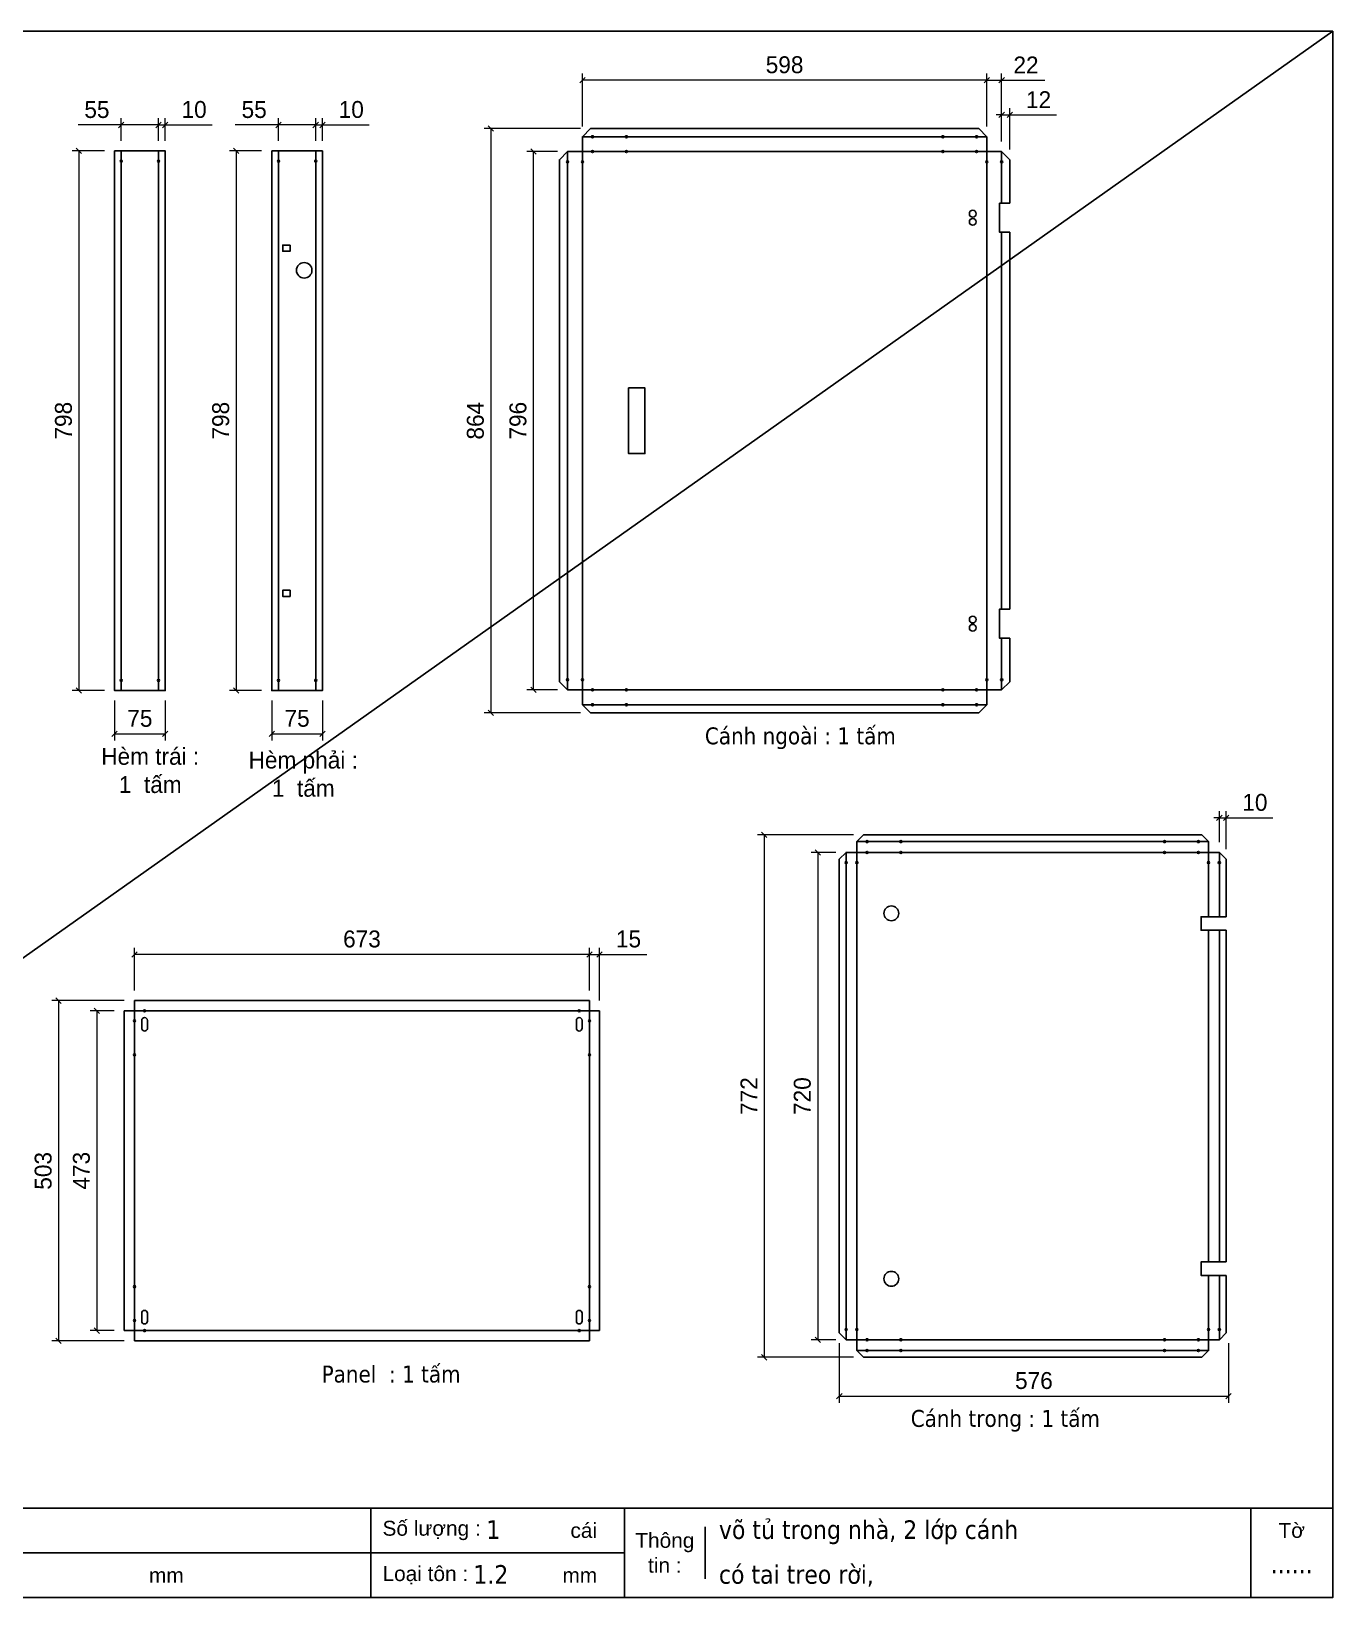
# Model space of a CAD drawing. Header units: millimetres. Extents: x 0 to 3274, y 0 to 2315.
# Drawn here: x 1350 to 3274, y 0 to 2315 of the extents above; entities that cross this region are included whole.
import ezdxf
from ezdxf.enums import TextEntityAlignment as Align

# ---------------------------------------------------------------- set-up
doc = ezdxf.new("R2010")
doc.units = ezdxf.units.MM
doc.layers.add('CNC', color=7, linetype='Continuous')
doc.layers.add('DIM', color=253, linetype='Continuous')
doc.styles.add('Arial', font='arial.ttf')
doc.styles.add('Tahoma (Input Text)', font='tahoma.ttf')
doc.dimstyles.new('Dim-25', dxfattribs={"dimtxt": 25, "dimasz": 8, "dimexe": 10, "dimexo": 15, "dimgap": 10, "dimtad": 1, "dimdec": 0, "dimtxsty": 'Standard', "dimblk": 'OBLIQUE', "dimcen": 10, "dimclrd": 5, "dimclre": 5, "dimclrt": 3, "dimazin": 3, "dimtfac": 1, "dimtdec": 0, "dimtmove": 0, "dimatfit": 3, "dimldrblk": 'OBLIQUE', "dimlwd": 9, "dimlwe": 9})

# ---------------------------------------------------------------- blocks, each defined once
blk = doc.blocks.new('f3daunguoc')
at = {"layer": 'CNC', "color": 2, "lineweight": -3}
blk.add_circle((0, 0), 1.5, dxfattribs=at)
blk = doc.blocks.new('*D17')
at = {"color": 0, "linetype": 'ByBlock', "lineweight": -2}
for p, q in [((1766.5, 2172.8), (1774.5, 2180.8)), ((1784.5, 2180.8), (1776.5, 2172.8))]:
    blk.add_line(p, q, dxfattribs=at)
at = {"layer": 'Defpoints', "color": 0, "ltscale": 3, "transparency": 16777216}
for p in [(1780.5, 2176.8), (1770.5, 2138.5), (1780.5, 2138.5)]:
    blk.add_point(p, dxfattribs=at)
at = {"layer": 'DIM', "color": 5, "lineweight": 9, "ltscale": 3, "transparency": 16777216}
for p, q in [((1770.5, 2176.8), (1762.5, 2176.8)), ((1770.5, 2153.5), (1770.5, 2186.8)), ((1770.5, 2176.8), (1780.5, 2176.8)), ((1780.5, 2153.5), (1780.5, 2186.8)), ((1780.5, 2176.8), (1849.8, 2176.8))]:
    blk.add_line(p, q, dxfattribs=at)
at = {"layer": 'DIM', "color": 3, "ltscale": 3, "transparency": 16777216, "insert": (1823.1, 2199.6), "char_height": 25, "attachment_point": 5}
blk.add_mtext('10', dxfattribs=at)
blk = doc.blocks.new('_Oblique')
at = {"color": 0, "linetype": 'ByBlock', "lineweight": -2}
blk.add_line((-0.5, -0.5), (0.5, 0.5), dxfattribs=at)
blk = doc.blocks.new('*D18')
at = {"color": 0, "linetype": 'ByBlock', "lineweight": -2}
for p, q in [((1719.5, 2180.8), (1711.5, 2172.8)), ((1766.5, 2172.8), (1774.5, 2180.8))]:
    blk.add_line(p, q, dxfattribs=at)
at = {"layer": 'Defpoints', "color": 0, "ltscale": 3, "transparency": 16777216}
for p in [(1715.5, 2176.8), (1715.5, 2138.5), (1770.5, 2138.5)]:
    blk.add_point(p, dxfattribs=at)
at = {"layer": 'DIM', "color": 5, "lineweight": 9, "ltscale": 3, "transparency": 16777216}
for p, q in [((1715.5, 2176.8), (1651.5, 2176.8)), ((1715.5, 2153.5), (1715.5, 2186.8)), ((1770.5, 2176.8), (1715.5, 2176.8)), ((1770.5, 2153.5), (1770.5, 2186.8))]:
    blk.add_line(p, q, dxfattribs=at)
at = {"layer": 'DIM', "color": 3, "ltscale": 3, "transparency": 16777216, "insert": (1679.5, 2199.5), "char_height": 25, "attachment_point": 5}
blk.add_mtext('55', dxfattribs=at)
blk = doc.blocks.new('*D19')
at = {"color": 0, "linetype": 'ByBlock', "lineweight": -2}
for p, q in [((1656.8, 2134.5), (1648.8, 2142.5)), ((1648.8, 1344.9), (1656.8, 1336.9))]:
    blk.add_line(p, q, dxfattribs=at)
at = {"layer": 'Defpoints', "color": 0, "ltscale": 3, "transparency": 16777216}
for p in [(1705.5, 2138.5), (1652.8, 1340.9), (1705.5, 1340.9)]:
    blk.add_point(p, dxfattribs=at)
at = {"layer": 'DIM', "color": 5, "lineweight": 9, "ltscale": 3, "transparency": 16777216}
for p, q in [((1690.5, 2138.5), (1642.8, 2138.5)), ((1652.8, 2138.5), (1652.8, 1340.9)), ((1690.5, 1340.9), (1642.8, 1340.9))]:
    blk.add_line(p, q, dxfattribs=at)
at = {"layer": 'DIM', "color": 3, "ltscale": 3, "transparency": 16777216, "insert": (1630.1, 1739.7), "char_height": 25, "attachment_point": 5, "rotation": 90}
blk.add_mtext('798', dxfattribs=at)
blk = doc.blocks.new('*D20')
at = {"color": 0, "linetype": 'ByBlock', "lineweight": -2}
for p, q in [((1709.5, 1280.8), (1701.5, 1272.8)), ((1776.5, 1272.8), (1784.5, 1280.8))]:
    blk.add_line(p, q, dxfattribs=at)
at = {"layer": 'Defpoints', "color": 0, "ltscale": 3, "transparency": 16777216}
for p in [(1705.5, 1340.9), (1780.5, 1340.9), (1780.5, 1276.8)]:
    blk.add_point(p, dxfattribs=at)
at = {"layer": 'DIM', "color": 5, "lineweight": 9, "ltscale": 3, "transparency": 16777216}
for p, q in [((1705.5, 1325.9), (1705.5, 1266.8)), ((1780.5, 1325.9), (1780.5, 1266.8)), ((1705.5, 1276.8), (1780.5, 1276.8))]:
    blk.add_line(p, q, dxfattribs=at)
at = {"layer": 'DIM', "color": 3, "ltscale": 3, "transparency": 16777216, "insert": (1743, 1299.6), "char_height": 25, "attachment_point": 5}
blk.add_mtext('75', dxfattribs=at)
blk = doc.blocks.new('*D21')
at = {"color": 0, "linetype": 'ByBlock', "lineweight": -2}
for p, q in [((1534, 2172.8), (1542, 2180.8)), ((1552, 2180.8), (1544, 2172.8))]:
    blk.add_line(p, q, dxfattribs=at)
at = {"layer": 'Defpoints', "color": 0, "ltscale": 3, "transparency": 16777216}
for p in [(1548, 2176.8), (1538, 2138.5), (1548, 2138.5)]:
    blk.add_point(p, dxfattribs=at)
at = {"layer": 'DIM', "color": 5, "lineweight": 9, "ltscale": 3, "transparency": 16777216}
for p, q in [((1538, 2176.8), (1530, 2176.8)), ((1538, 2153.5), (1538, 2186.8)), ((1538, 2176.8), (1548, 2176.8)), ((1548, 2153.5), (1548, 2186.8)), ((1548, 2176.8), (1617.4, 2176.8))]:
    blk.add_line(p, q, dxfattribs=at)
at = {"layer": 'DIM', "color": 3, "ltscale": 3, "transparency": 16777216, "insert": (1590.7, 2199.6), "char_height": 25, "attachment_point": 5}
blk.add_mtext('10', dxfattribs=at)
blk = doc.blocks.new('*D22')
at = {"color": 0, "linetype": 'ByBlock', "lineweight": -2}
for p, q in [((1487, 2180.8), (1479, 2172.8)), ((1534, 2172.8), (1542, 2180.8))]:
    blk.add_line(p, q, dxfattribs=at)
at = {"layer": 'Defpoints', "color": 0, "ltscale": 3, "transparency": 16777216}
for p in [(1483, 2176.8), (1483, 2138.5), (1538, 2138.5)]:
    blk.add_point(p, dxfattribs=at)
at = {"layer": 'DIM', "color": 5, "lineweight": 9, "ltscale": 3, "transparency": 16777216}
for p, q in [((1483, 2176.8), (1419, 2176.8)), ((1483, 2153.5), (1483, 2186.8)), ((1538, 2176.8), (1483, 2176.8)), ((1538, 2153.5), (1538, 2186.8))]:
    blk.add_line(p, q, dxfattribs=at)
at = {"layer": 'DIM', "color": 3, "ltscale": 3, "transparency": 16777216, "insert": (1447, 2199.5), "char_height": 25, "attachment_point": 5}
blk.add_mtext('55', dxfattribs=at)
blk = doc.blocks.new('*D23')
at = {"color": 0, "linetype": 'ByBlock', "lineweight": -2}
for p, q in [((1424.4, 2134.5), (1416.4, 2142.5)), ((1416.4, 1344.9), (1424.4, 1336.9))]:
    blk.add_line(p, q, dxfattribs=at)
at = {"layer": 'Defpoints', "color": 0, "ltscale": 3, "transparency": 16777216}
for p in [(1473, 2138.5), (1420.4, 1340.9), (1473, 1340.9)]:
    blk.add_point(p, dxfattribs=at)
at = {"layer": 'DIM', "color": 5, "lineweight": 9, "ltscale": 3, "transparency": 16777216}
for p, q in [((1458, 2138.5), (1410.4, 2138.5)), ((1420.4, 2138.5), (1420.4, 1340.9)), ((1458, 1340.9), (1410.4, 1340.9))]:
    blk.add_line(p, q, dxfattribs=at)
at = {"layer": 'DIM', "color": 3, "ltscale": 3, "transparency": 16777216, "insert": (1397.6, 1739.7), "char_height": 25, "attachment_point": 5, "rotation": 90}
blk.add_mtext('798', dxfattribs=at)
blk = doc.blocks.new('*D24')
at = {"color": 0, "linetype": 'ByBlock', "lineweight": -2}
for p, q in [((1477, 1280.8), (1469, 1272.8)), ((1544, 1272.8), (1552, 1280.8))]:
    blk.add_line(p, q, dxfattribs=at)
at = {"layer": 'Defpoints', "color": 0, "ltscale": 3, "transparency": 16777216}
for p in [(1473, 1340.9), (1548, 1340.9), (1548, 1276.8)]:
    blk.add_point(p, dxfattribs=at)
at = {"layer": 'DIM', "color": 5, "lineweight": 9, "ltscale": 3, "transparency": 16777216}
for p, q in [((1473, 1325.9), (1473, 1266.8)), ((1548, 1325.9), (1548, 1266.8)), ((1473, 1276.8), (1548, 1276.8))]:
    blk.add_line(p, q, dxfattribs=at)
at = {"layer": 'DIM', "color": 3, "ltscale": 3, "transparency": 16777216, "insert": (1510.5, 1299.6), "char_height": 25, "attachment_point": 5}
blk.add_mtext('75', dxfattribs=at)
blk = doc.blocks.new('*D29')
at = {"color": 0, "linetype": 'ByBlock', "lineweight": -2}
for p, q in [((2780.9, 2187.7), (2788.9, 2195.7)), ((2800.9, 2195.7), (2792.9, 2187.7))]:
    blk.add_line(p, q, dxfattribs=at)
at = {"layer": 'Defpoints', "color": 0, "ltscale": 3, "transparency": 16777216}
for p in [(2796.9, 2191.7), (2784.9, 2137.5), (2796.9, 2125.5)]:
    blk.add_point(p, dxfattribs=at)
at = {"layer": 'DIM', "color": 5, "lineweight": 9, "ltscale": 3, "transparency": 16777216}
for p, q in [((2784.9, 2152.5), (2784.9, 2201.7)), ((2796.9, 2140.5), (2796.9, 2201.7)), ((2784.9, 2191.7), (2776.9, 2191.7)), ((2784.9, 2191.7), (2796.9, 2191.7)), ((2796.9, 2191.7), (2866.1, 2191.7))]:
    blk.add_line(p, q, dxfattribs=at)
at = {"layer": 'DIM', "color": 3, "ltscale": 3, "transparency": 16777216, "insert": (2839.5, 2214.2), "char_height": 25, "attachment_point": 5}
blk.add_mtext('12', dxfattribs=at)
blk = doc.blocks.new('*D30')
at = {"color": 0, "linetype": 'ByBlock', "lineweight": -2}
for p, q in [((2766.9, 2247), (2758.9, 2239)), ((2780.9, 2239), (2788.9, 2247))]:
    blk.add_line(p, q, dxfattribs=at)
at = {"layer": 'Defpoints', "color": 0, "ltscale": 3, "transparency": 16777216}
for p in [(2784.9, 2243), (2762.9, 2159.5), (2784.9, 2137.5)]:
    blk.add_point(p, dxfattribs=at)
at = {"layer": 'DIM', "color": 5, "lineweight": 9, "ltscale": 3, "transparency": 16777216}
for p, q in [((2762.9, 2174.5), (2762.9, 2253)), ((2784.9, 2152.5), (2784.9, 2253)), ((2762.9, 2243), (2784.9, 2243)), ((2784.9, 2243), (2848.8, 2243))]:
    blk.add_line(p, q, dxfattribs=at)
at = {"layer": 'DIM', "color": 3, "ltscale": 3, "transparency": 16777216, "insert": (2820.9, 2265.5), "char_height": 25, "attachment_point": 5}
blk.add_mtext('22', dxfattribs=at)
blk = doc.blocks.new('*D31')
at = {"color": 0, "linetype": 'ByBlock', "lineweight": -2}
for p, q in [((2168.9, 2247), (2160.9, 2239)), ((2758.9, 2239), (2766.9, 2247))]:
    blk.add_line(p, q, dxfattribs=at)
at = {"layer": 'Defpoints', "color": 0, "ltscale": 3, "transparency": 16777216}
for p in [(2164.9, 2243), (2164.9, 2159.5), (2762.9, 2159.5)]:
    blk.add_point(p, dxfattribs=at)
at = {"layer": 'DIM', "color": 5, "lineweight": 9, "ltscale": 3, "transparency": 16777216}
for p, q in [((2164.9, 2174.5), (2164.9, 2253)), ((2762.9, 2174.5), (2762.9, 2253)), ((2762.9, 2243), (2164.9, 2243))]:
    blk.add_line(p, q, dxfattribs=at)
at = {"layer": 'DIM', "color": 3, "ltscale": 3, "transparency": 16777216, "insert": (2463.9, 2265.7), "char_height": 25, "attachment_point": 5}
blk.add_mtext('598', dxfattribs=at)
blk = doc.blocks.new('*D32')
at = {"color": 0, "linetype": 'ByBlock', "lineweight": -2}
for p, q in [((2033.5, 2167.5), (2025.5, 2175.5)), ((2025.5, 1311.9), (2033.5, 1303.9))]:
    blk.add_line(p, q, dxfattribs=at)
at = {"layer": 'Defpoints', "color": 0, "ltscale": 3, "transparency": 16777216}
for p in [(2176.9, 2171.5), (2029.5, 1307.9), (2176.9, 1307.9)]:
    blk.add_point(p, dxfattribs=at)
at = {"layer": 'DIM', "color": 5, "lineweight": 9, "ltscale": 3, "transparency": 16777216}
for p, q in [((2161.9, 2171.5), (2019.5, 2171.5)), ((2029.5, 2171.5), (2029.5, 1307.9)), ((2161.9, 1307.9), (2019.5, 1307.9))]:
    blk.add_line(p, q, dxfattribs=at)
at = {"layer": 'DIM', "color": 3, "ltscale": 3, "transparency": 16777216, "insert": (2006.7, 1739.7), "char_height": 25, "attachment_point": 5, "rotation": 90}
blk.add_mtext('864', dxfattribs=at)
blk = doc.blocks.new('*D33')
at = {"color": 0, "linetype": 'ByBlock', "lineweight": -2}
for p, q in [((2096.5, 2133.5), (2088.5, 2141.5)), ((2088.5, 1345.9), (2096.5, 1337.9))]:
    blk.add_line(p, q, dxfattribs=at)
at = {"layer": 'Defpoints', "color": 0, "ltscale": 3, "transparency": 16777216}
for p in [(2092.5, 2137.5), (2142.9, 2137.5), (2142.9, 1341.9)]:
    blk.add_point(p, dxfattribs=at)
at = {"layer": 'DIM', "color": 5, "lineweight": 9, "ltscale": 3, "transparency": 16777216}
for p, q in [((2127.9, 2137.5), (2082.5, 2137.5)), ((2092.5, 1341.9), (2092.5, 2137.5)), ((2127.9, 1341.9), (2082.5, 1341.9))]:
    blk.add_line(p, q, dxfattribs=at)
at = {"layer": 'DIM', "color": 3, "ltscale": 3, "transparency": 16777216, "insert": (2069.7, 1739.7), "char_height": 25, "attachment_point": 5, "rotation": 90}
blk.add_mtext('796', dxfattribs=at)
blk = doc.blocks.new('*D34')
at = {"color": 0, "linetype": 'ByBlock', "lineweight": -2}
for p, q in [((3102.8, 1148.7), (3110.8, 1156.7)), ((3120.8, 1156.7), (3112.8, 1148.7))]:
    blk.add_line(p, q, dxfattribs=at)
at = {"layer": 'Defpoints', "color": 0, "ltscale": 3, "transparency": 16777216}
for p in [(3116.8, 1152.7), (3106.8, 1101.5), (3116.8, 1091.5)]:
    blk.add_point(p, dxfattribs=at)
at = {"layer": 'DIM', "color": 5, "lineweight": 9, "ltscale": 3, "transparency": 16777216}
for p, q in [((3106.8, 1116.5), (3106.8, 1162.7)), ((3116.8, 1106.5), (3116.8, 1162.7)), ((3106.8, 1152.7), (3098.8, 1152.7)), ((3106.8, 1152.7), (3116.8, 1152.7)), ((3116.8, 1152.7), (3186.1, 1152.7))]:
    blk.add_line(p, q, dxfattribs=at)
at = {"layer": 'DIM', "color": 3, "ltscale": 3, "transparency": 16777216, "insert": (3159.4, 1175.4), "char_height": 25, "attachment_point": 5}
blk.add_mtext('10', dxfattribs=at)
blk = doc.blocks.new('*D35')
at = {"color": 0, "linetype": 'ByBlock', "lineweight": -2}
for p, q in [((2437.8, 1123.5), (2429.8, 1131.5)), ((2429.8, 359.3), (2437.8, 351.3))]:
    blk.add_line(p, q, dxfattribs=at)
at = {"layer": 'Defpoints', "color": 0, "ltscale": 3, "transparency": 16777216}
for p in [(2580.8, 1127.5), (2433.8, 355.3), (2580.8, 355.3)]:
    blk.add_point(p, dxfattribs=at)
at = {"layer": 'DIM', "color": 5, "lineweight": 9, "ltscale": 3, "transparency": 16777216}
for p, q in [((2565.8, 1127.5), (2423.8, 1127.5)), ((2433.8, 1127.5), (2433.8, 355.3)), ((2565.8, 355.3), (2423.8, 355.3))]:
    blk.add_line(p, q, dxfattribs=at)
at = {"layer": 'DIM', "color": 3, "ltscale": 3, "transparency": 16777216, "insert": (2411.2, 741.4), "char_height": 25, "attachment_point": 5, "rotation": 90}
blk.add_mtext('772', dxfattribs=at)
blk = doc.blocks.new('*D36')
at = {"color": 0, "linetype": 'ByBlock', "lineweight": -2}
for p, q in [((2517, 1097.5), (2509, 1105.5)), ((2509, 385.3), (2517, 377.3))]:
    blk.add_line(p, q, dxfattribs=at)
at = {"layer": 'Defpoints', "color": 0, "ltscale": 3, "transparency": 16777216}
for p in [(2554.8, 1101.5), (2513, 381.3), (2554.8, 381.3)]:
    blk.add_point(p, dxfattribs=at)
at = {"layer": 'DIM', "color": 5, "lineweight": 9, "ltscale": 3, "transparency": 16777216}
for p, q in [((2539.8, 1101.5), (2503, 1101.5)), ((2513, 1101.5), (2513, 381.3)), ((2539.8, 381.3), (2503, 381.3))]:
    blk.add_line(p, q, dxfattribs=at)
at = {"layer": 'DIM', "color": 3, "ltscale": 3, "transparency": 16777216, "insert": (2490.2, 741.4), "char_height": 25, "attachment_point": 5, "rotation": 90}
blk.add_mtext('720', dxfattribs=at)
blk = doc.blocks.new('*D37')
at = {"color": 0, "linetype": 'ByBlock', "lineweight": -2}
for p, q in [((2548.8, 302), (2540.8, 294)), ((3116.4, 294), (3124.4, 302))]:
    blk.add_line(p, q, dxfattribs=at)
at = {"layer": 'Defpoints', "color": 0, "ltscale": 3, "transparency": 16777216}
for p in [(2544.8, 391.3), (3120.4, 391.3), (3120.4, 298)]:
    blk.add_point(p, dxfattribs=at)
at = {"layer": 'DIM', "color": 5, "lineweight": 9, "ltscale": 3, "transparency": 16777216}
for p, q in [((2544.8, 376.3), (2544.8, 288)), ((3120.4, 376.3), (3120.4, 288)), ((2544.8, 298), (3120.4, 298))]:
    blk.add_line(p, q, dxfattribs=at)
at = {"layer": 'DIM', "color": 3, "ltscale": 3, "transparency": 16777216, "insert": (2832.6, 320.8), "char_height": 25, "attachment_point": 5}
blk.add_mtext('576', dxfattribs=at)
blk = doc.blocks.new('ovan8.5x20')
at = {"layer": 'CNC', "color": 2, "lineweight": -3}
for p, q in [((5.7, 4.2), (-5.8, 4.2)), ((-5.8, -4.2), (5.7, -4.2))]:
    blk.add_line(p, q, dxfattribs=at)
for centre, start, end in [((-5.8, 0), 90, 270), ((5.7, 0), 270, 90)]:
    blk.add_arc(centre, 4.25, start, end, dxfattribs=at)
blk = doc.blocks.new('*D38')
at = {"color": 0, "linetype": 'ByBlock', "lineweight": -2}
for p, q in [((2171.3, 946.7), (2179.3, 954.7)), ((2194.3, 954.7), (2186.3, 946.7))]:
    blk.add_line(p, q, dxfattribs=at)
at = {"layer": 'Defpoints', "color": 0, "ltscale": 3, "transparency": 16777216}
for p in [(2190.3, 950.7), (2175.3, 882.5), (2190.3, 867.5)]:
    blk.add_point(p, dxfattribs=at)
at = {"layer": 'DIM', "color": 5, "lineweight": 9, "ltscale": 3, "transparency": 16777216}
for p, q in [((2175.3, 950.7), (2167.3, 950.7)), ((2175.3, 897.5), (2175.3, 960.7)), ((2175.3, 950.7), (2190.3, 950.7)), ((2190.3, 882.5), (2190.3, 960.7)), ((2190.3, 950.7), (2260, 950.7))]:
    blk.add_line(p, q, dxfattribs=at)
at = {"layer": 'DIM', "color": 3, "ltscale": 3, "transparency": 16777216, "insert": (2233.1, 973.5), "char_height": 25, "attachment_point": 5}
blk.add_mtext('15', dxfattribs=at)
blk = doc.blocks.new('*D39')
at = {"color": 0, "linetype": 'ByBlock', "lineweight": -2}
for p, q in [((1506.5, 954.7), (1498.5, 946.7)), ((2171.3, 946.7), (2179.3, 954.7))]:
    blk.add_line(p, q, dxfattribs=at)
at = {"layer": 'Defpoints', "color": 0, "ltscale": 3, "transparency": 16777216}
for p in [(1502.5, 950.7), (1502.5, 882.5), (2175.3, 882.5)]:
    blk.add_point(p, dxfattribs=at)
at = {"layer": 'DIM', "color": 5, "lineweight": 9, "ltscale": 3, "transparency": 16777216}
for p, q in [((1502.5, 897.5), (1502.5, 960.7)), ((2175.3, 950.7), (1502.5, 950.7)), ((2175.3, 897.5), (2175.3, 960.7))]:
    blk.add_line(p, q, dxfattribs=at)
at = {"layer": 'DIM', "color": 3, "ltscale": 3, "transparency": 16777216, "insert": (1838.9, 973.5), "char_height": 25, "attachment_point": 5}
blk.add_mtext('673', dxfattribs=at)
blk = doc.blocks.new('*D40')
at = {"color": 0, "linetype": 'ByBlock', "lineweight": -2}
for p, q in [((1394.3, 878.5), (1386.3, 886.5)), ((1386.3, 383.7), (1394.3, 375.7))]:
    blk.add_line(p, q, dxfattribs=at)
at = {"layer": 'Defpoints', "color": 0, "ltscale": 3, "transparency": 16777216}
for p in [(1502.5, 882.5), (1390.3, 379.7), (1502.5, 379.7)]:
    blk.add_point(p, dxfattribs=at)
at = {"layer": 'DIM', "color": 5, "lineweight": 9, "ltscale": 3, "transparency": 16777216}
for p, q in [((1487.5, 882.5), (1380.3, 882.5)), ((1390.3, 882.5), (1390.3, 379.7)), ((1487.5, 379.7), (1380.3, 379.7))]:
    blk.add_line(p, q, dxfattribs=at)
at = {"layer": 'DIM', "color": 3, "ltscale": 3, "transparency": 16777216, "insert": (1367.6, 630.9), "char_height": 25, "attachment_point": 5, "rotation": 90}
blk.add_mtext('503', dxfattribs=at)
blk = doc.blocks.new('*D41')
at = {"color": 0, "linetype": 'ByBlock', "lineweight": -2}
for p, q in [((1450.9, 863.5), (1442.9, 871.5)), ((1442.9, 398.7), (1450.9, 390.7))]:
    blk.add_line(p, q, dxfattribs=at)
at = {"layer": 'Defpoints', "color": 0, "ltscale": 3, "transparency": 16777216}
for p in [(1487.5, 867.5), (1446.9, 394.7), (1487.5, 394.7)]:
    blk.add_point(p, dxfattribs=at)
at = {"layer": 'DIM', "color": 5, "lineweight": 9, "ltscale": 3, "transparency": 16777216}
for p, q in [((1472.5, 867.5), (1436.9, 867.5)), ((1446.9, 867.5), (1446.9, 394.7)), ((1472.5, 394.7), (1436.9, 394.7))]:
    blk.add_line(p, q, dxfattribs=at)
at = {"layer": 'DIM', "color": 3, "ltscale": 3, "transparency": 16777216, "insert": (1424.1, 631.1), "char_height": 25, "attachment_point": 5, "rotation": 90}
blk.add_mtext('473', dxfattribs=at)
blk = doc.blocks.new('khungtenAsean2')
at = {"color": 7}
for p, q in [((2970, -1980), (0, -1980)), ((320, -1980), (320, -2100)), ((890, -1980), (890, -2100)), ((1680, -1980), (1680, -2100)), ((2020, -1980), (2020, -2100)), ((2860, -1980), (2860, -2100)), ((2128.3, -2005), (2128.3, -2075)), ((2020, -2040), (0, -2040))]:
    blk.add_line(p, q, dxfattribs=at)
blk.add_lwpolyline([(0, 0), (2970, 0), (2970, -2100), (0, -2100)], close=True, dxfattribs=at)
at = {"color": 2, "char_height": 20, "style": 'Arial'}
for s, insert, width, attachment_point in [('  Tên sản phẩm :', (890, -2010), 917.634, 4), ('  Số lượng :', (1680, -2010), 917.634, 4), ('  Thiết kế :', (0, -2010), 917.634, 4), ('  Khách hàng :', (320, -2010), 917.634, 4), ('cái', (1947.6, -2010), 917.634, 4), ('Thông\\Ptin :', (2074.2, -2040), 108.311, 5), ('Tờ', (2915, -2010), 110, 5), ('  Giao hàng :', (320, -2070), 917.634, 4), ('  Loại tôn :', (1680, -2070), 917.634, 4), ('  CNC :', (0, -2070), 917.634, 4), ('  Kích thước :', (890, -2070), 917.634, 4), ('mm', (1382.3, -2070), 917.634, 4), ('mm', (1936.9, -2070), 917.634, 4)]:
    blk.add_mtext(s, dxfattribs=dict(at, insert=insert, width=width, attachment_point=attachment_point))
at = {"color": 1, "style": 'Tahoma (Input Text)', "flags": 8}
for tag, p in [('#03', (506.6, -2019.3)), ('#01', (137.1, -2021.3)), ('#05', (1106.6, -2021.3)), ('#07', (1834.7, -2021.3)), ('#09', (2146.7, -2021.3)), ('#02', (98.5, -2081.3)), ('#04', (486.1, -2081.3)), ('#06', (1065.3, -2081.3)), ('#08', (1817.4, -2081.3)), ('#10', (2146.7, -2081.3))]:
    blk.add_attdef(tag, p, '', height=25, dxfattribs=at)
blk.add_attdef('#11', text='', height=25, dxfattribs=at).set_placement((2915, -2067.3), align=Align.CENTER)

msp = doc.modelspace()

# ---------------------------------------------------------------- linework, layer by layer
at = {"ltscale": 3}
msp.add_line((3274.4, 2315.3), (0, 0), dxfattribs=at)
at = {"color": 7}
for p, q in [((1473, 2138.5), (1473, 1340.9)), ((1483, 2138.5), (1483, 1340.9)), ((1538, 2138.5), (1538, 1340.9)), ((1548, 2138.5), (1548, 1340.9)), ((1705.5, 2138.5), (1705.5, 1340.9)), ((1715.5, 2138.5), (1715.5, 1340.9)), ((1770.5, 2138.5), (1770.5, 1340.9)), ((1780.5, 2138.5), (1780.5, 1340.9))]:
    msp.add_line(p, q, dxfattribs=at)
for points in [[(2796.9, 1461.2), (2781.9, 1461.2), (2781.9, 1418.2), (2796.9, 1418.2), (2796.9, 1353.9), (2784.9, 1341.9), (2762.9, 1341.9), (2762.9, 1319.9), (2750.9, 1307.9), (2176.9, 1307.9), (2164.9, 1319.9), (2164.9, 1341.9), (2142.9, 1341.9), (2130.9, 1353.9), (2130.9, 2125.5), (2142.9, 2137.5), (2164.9, 2137.5), (2164.9, 2159.5), (2176.9, 2171.5), (2750.9, 2171.5), (2762.9, 2159.5), (2762.9, 2137.5), (2784.9, 2137.5), (2796.9, 2125.5), (2796.9, 2061.2)], [(2164.9, 2159.5), (2762.9, 2159.5)], [(2142.9, 1341.9), (2142.9, 2137.5)], [(2784.9, 2137.5), (2784.9, 2061.2)], [(2784.9, 2018.2), (2784.9, 1461.2)], [(2796.9, 2018.2), (2796.9, 1461.2)], [(2784.9, 1418.2), (2784.9, 1341.9)], [(2762.9, 1319.9), (2164.9, 1319.9)], [(3116.8, 476.3), (3116.8, 391.3), (3106.8, 381.3), (3090.8, 381.3), (3090.8, 365.3), (3080.8, 355.3), (2580.8, 355.3), (2570.8, 365.3), (2570.8, 381.3), (2554.8, 381.3), (2544.8, 391.3), (2544.8, 1091.5), (2554.8, 1101.5), (2570.8, 1101.5), (2570.8, 1117.5), (2580.8, 1127.5), (3080.8, 1127.5), (3090.8, 1117.5), (3090.8, 1101.5), (3106.8, 1101.5), (3116.8, 1091.5), (3116.8, 1006.5)], [(2570.8, 1117.5), (3090.8, 1117.5)], [(2554.8, 381.3), (2554.8, 1101.5)], [(3090.8, 476.3), (3090.8, 381.3), (2570.8, 381.3), (2570.8, 1101.5), (3090.8, 1101.5), (3090.8, 1006.5)], [(3106.8, 1101.5), (3106.8, 1006.5)], [(3090.8, 986.5), (3090.8, 496.3)], [(3106.8, 986.5), (3106.8, 496.3)], [(3116.8, 986.5), (3116.8, 496.3)], [(1502.5, 882.5), (2175.3, 882.5)], [(1487.5, 394.7), (1487.5, 867.5)], [(2190.3, 867.5), (2190.3, 394.7)], [(3106.8, 476.3), (3106.8, 381.3)], [(2175.3, 379.7), (1502.5, 379.7)], [(3090.8, 365.3), (2570.8, 365.3)]]:
    msp.add_lwpolyline(points, dxfattribs=at)
at = {"color": 7, "ltscale": 3}
for points in [[(1473, 2138.5), (1548, 2138.5), (1548, 1340.9), (1473, 1340.9)], [(1705.5, 2138.5), (1780.5, 2138.5), (1780.5, 1340.9), (1705.5, 1340.9)]]:
    msp.add_lwpolyline(points, close=True, dxfattribs=at)
at = {"color": 7}
for points in [[(2164.9, 2137.5), (2762.9, 2137.5), (2762.9, 1341.9), (2164.9, 1341.9)], [(2175.3, 867.5), (2175.3, 394.7), (1502.5, 394.7), (1502.5, 867.5)]]:
    msp.add_lwpolyline(points, close=True, dxfattribs=at)
at = {"color": 2}
for points in [[(2796.9, 2018.2), (2781.9, 2018.2), (2781.9, 2061.2), (2796.9, 2061.2)], [(3116.8, 986.5), (3079.8, 986.5), (3079.8, 1006.5), (3116.8, 1006.5)], [(3116.8, 496.3), (3079.8, 496.3), (3079.8, 476.3), (3116.8, 476.3)]]:
    msp.add_lwpolyline(points, dxfattribs=at)
for points in [[(1732.7, 1999.3), (1721.7, 1999.3), (1721.7, 1990.3), (1732.7, 1990.3)], [(1732.7, 1480.1), (1721.7, 1480.1), (1721.7, 1489.1), (1732.7, 1489.1)]]:
    msp.add_lwpolyline(points, close=True, dxfattribs=at)
at = {"color": 2, "ltscale": 3}
msp.add_lwpolyline([(2233.3, 1788.2), (2257.3, 1788.2), (2257.3, 1691.2), (2233.3, 1691.2)], close=True, dxfattribs=at)
at = {"color": 7, "ltscale": 3}
for points in [[(1487.5, 867.5), (1502.5, 867.5), (1502.5, 882.5)], [(2190.3, 867.5), (2175.3, 867.5), (2175.3, 882.5)], [(1487.5, 394.7), (1502.5, 394.7), (1502.5, 379.7)], [(2190.3, 394.7), (2175.3, 394.7), (2175.3, 379.7)]]:
    msp.add_lwpolyline(points, dxfattribs=at)
at = {"color": 2}
for centre, radius in [((2742.1, 2045.7), 5), ((2742.1, 2033.7), 5), ((2742.1, 1445.7), 5), ((2742.1, 1433.7), 5), ((2621.8, 1011.5), 11), ((2621.8, 471.3), 11)]:
    msp.add_circle(centre, radius, dxfattribs=at)
at = {"color": 7, "ltscale": 3}
msp.add_circle((1753.5, 1962), 11.5, dxfattribs=at)

# ---------------------------------------------------------------- block references
at = {"color": 7}
ref = msp.add_blockref('khungtenAsean2', (0, 2315.3), dxfattribs=dict(at, xscale=1.102500000008149, yscale=1.102500000008149, zscale=1.102500000008149))
ref.add_attrib('#11', '......', dxfattribs={"color": 1, "height": 27.56, "style": 'Tahoma (Input Text)'}).set_placement((3213.8, 36), align=Align.CENTER)
ref.add_attrib('#09', 'võ tủ trong nhà, 2 lớp cánh', (2366.8, 86.8), dxfattribs={"color": 1, "height": 27.562, "style": 'Tahoma (Input Text)'})
ref.add_attrib('#10', 'có tai treo rời,', (2366.8, 20.6), dxfattribs={"color": 1, "height": 27.562, "style": 'Tahoma (Input Text)'})
ref.add_attrib('#08', '1.2', (2003.7, 20.6), dxfattribs={"color": 1, "height": 27.56, "style": 'Tahoma (Input Text)'})
ref.add_attrib('#07', '1', (2022.7, 86.8), dxfattribs={"color": 1, "height": 27.6, "style": 'Tahoma (Input Text)'})
ref.add_attrib('#06', '......', (1174.5, 20.6), dxfattribs={"color": 1, "height": 27.56, "style": 'Tahoma (Input Text)'})
ref.add_attrib('#05', 'Võ tủ', (1220.1, 86.8), dxfattribs={"color": 1, "height": 27.56, "style": 'Tahoma (Input Text)'})
ref.add_attrib('#04', '21/03', (535.9, 20.6), dxfattribs={"color": 1, "height": 27.56, "style": 'Tahoma (Input Text)'})
ref.add_attrib('#03', 'Hùng cali', (558.5, 89), dxfattribs={"color": 1, "height": 27.56, "style": 'Tahoma (Input Text)'})
ref.add_attrib('#02', '......', (108.5, 20.6), dxfattribs={"color": 1, "height": 27.56, "style": 'Tahoma (Input Text)'})
ref.add_attrib('#01', 'phúc', (151.1, 86.8), dxfattribs={"color": 1, "height": 27.56, "style": 'Tahoma (Input Text)'})
at = {"lineweight": -3, "xscale": -1}
for p, rotation in [((2179.9, 2159.5), 180), ((2229.9, 2159.5), 180), ((2179.9, 2137.5), 180), ((2229.9, 2137.5), 180), ((1483, 2123.5), 180), ((1538, 2123.5), 180), ((1715.5, 2123.5), 180), ((1770.5, 2123.5), 180), ((2142.9, 2122.5), 180), ((2164.9, 2122.5), 180), ((2585.8, 1117.5), 180), ((2635.8, 1117.5), 180), ((2585.8, 1101.5), 180), ((2635.8, 1101.5), 180), ((2554.8, 1086.5), 180), ((2570.8, 1086.5), 180), ((2160.3, 867.5), 90), ((2175.3, 852.5), 90), ((2175.3, 802.5), 90), ((1502.5, 459.7), 270), ((1502.5, 409.7), 270), ((1517.5, 394.7), 270)]:
    msp.add_blockref('f3daunguoc', p, dxfattribs=dict(at, rotation=rotation))
at = {"lineweight": -3}
for p, rotation in [((2697.9, 2159.5), 180), ((2747.9, 2159.5), 180), ((2697.9, 2137.5), 180), ((2747.9, 2137.5), 180), ((2762.9, 2122.5), 180), ((2784.9, 2122.5), 180), ((3025.8, 1117.5), 180), ((3075.8, 1117.5), 180), ((3025.8, 1101.5), 180), ((3075.8, 1101.5), 180), ((3090.8, 1086.5), 180), ((3106.8, 1086.5), 180), ((1517.5, 867.5), 270), ((1502.5, 852.5), 270), ((1502.5, 802.5), 270), ((2175.3, 459.7), 90), ((2160.3, 394.7), 90), ((2175.3, 409.7), 90)]:
    msp.add_blockref('f3daunguoc', p, dxfattribs=dict(at, rotation=rotation))
for p in [(1483, 1355.9), (1538, 1355.9), (1715.5, 1355.9), (1770.5, 1355.9), (2142.9, 1356.9), (2164.9, 1356.9), (2179.9, 1341.9), (2229.9, 1341.9), (2179.9, 1319.9), (2229.9, 1319.9), (2554.8, 396.3), (2570.8, 396.3), (2585.8, 381.3), (2635.8, 381.3), (2585.8, 365.3), (2635.8, 365.3)]:
    msp.add_blockref('f3daunguoc', p, dxfattribs=at)
at = {"lineweight": -3, "xscale": -1}
for p in [(2697.9, 1341.9), (2747.9, 1341.9), (2762.9, 1356.9), (2784.9, 1356.9), (2697.9, 1319.9), (2747.9, 1319.9), (3090.8, 396.3), (3106.8, 396.3), (3025.8, 381.3), (3075.8, 381.3), (3025.8, 365.3), (3075.8, 365.3)]:
    msp.add_blockref('f3daunguoc', p, dxfattribs=at)
at = {"layer": 'CNC', "lineweight": -3}
for p, rotation in [((1517.5, 847.5), 270), ((2160.3, 414.7), 90)]:
    msp.add_blockref('ovan8.5x20', p, dxfattribs=dict(at, rotation=rotation))
at = {"layer": 'CNC', "lineweight": -3, "xscale": -1}
for p, rotation in [((2160.3, 847.5), 90), ((1517.5, 414.7), 270)]:
    msp.add_blockref('ovan8.5x20', p, dxfattribs=dict(at, rotation=rotation))

# ---------------------------------------------------------------- texts
at = {"color": 2, "char_height": 25, "attachment_point": 5}
for s, insert, width in [('{\\fTahoma|b0|i0|c0|p34;Cánh ngoài : 1 tấm}', (2487.2, 1270.3), 775), ('Hèm trái : \\P1  tấm', (1525.8, 1222.6), 785), ('Hèm phải : \\P1  tấm', (1752.1, 1217.1), 785), ('{\\fTahoma|b0|i0|c0|p34;Panel  : 1 tấm}', (1882, 330.3), 775), ('{\\fTahoma|b0|i0|c0|p34;Cánh trong : 1 tấm}', (2790.3, 261.4), 775)]:
    msp.add_mtext(s, dxfattribs=dict(at, insert=insert, width=width))

# ---------------------------------------------------------------- dimensions: what is measured, and where the dimension line sits
at = {"layer": 'DIM', "color": 7, "ltscale": 3}
for base, p1, p2, picture, middle in [((2164.9, 2243), (2762.9, 2159.5), (2164.9, 2159.5), '*D31', (2463.9, 2265.7)), ((2784.9, 2243), (2762.9, 2159.5), (2784.9, 2137.5), '*D30', (2820.9, 2265.5)), ((2796.9, 2191.7), (2784.9, 2137.5), (2796.9, 2125.5), '*D29', (2839.5, 2214.2)), ((1483, 2176.8), (1538, 2138.5), (1483, 2138.5), '*D22', (1447, 2199.5)), ((1548, 2176.8), (1538, 2138.5), (1548, 2138.5), '*D21', (1590.7, 2199.6)), ((1715.5, 2176.8), (1770.5, 2138.5), (1715.5, 2138.5), '*D18', (1679.5, 2199.5)), ((1780.5, 2176.8), (1770.5, 2138.5), (1780.5, 2138.5), '*D17', (1823.1, 2199.6)), ((1548, 1276.8), (1473, 1340.9), (1548, 1340.9), '*D24', (1510.5, 1299.6)), ((1780.5, 1276.8), (1705.5, 1340.9), (1780.5, 1340.9), '*D20', (1743, 1299.6)), ((3116.8, 1152.7), (3106.8, 1101.5), (3116.8, 1091.5), '*D34', (3159.4, 1175.4)), ((1502.5, 950.7), (2175.3, 882.5), (1502.5, 882.5), '*D39', (1838.9, 973.5)), ((2190.3, 950.7), (2175.3, 882.5), (2190.3, 867.5), '*D38', (2233.1, 973.5)), ((3120.4, 298), (2544.8, 391.3), (3120.4, 391.3), '*D37', (2832.6, 320.8))]:
    dim = msp.add_linear_dim(base=base, p1=p1, p2=p2, dimstyle='Dim-25', dxfattribs=at)
    dim.commit()
    dim.dimension.update_dxf_attribs({"geometry": picture, "text_midpoint": middle})
for base, p1, p2, picture, middle in [((2029.5, 1307.9), (2176.9, 2171.5), (2176.9, 1307.9), '*D32', (2006.7, 1739.7)), ((1420.4, 1340.9), (1473, 2138.5), (1473, 1340.9), '*D23', (1397.6, 1739.7)), ((1652.8, 1340.9), (1705.5, 2138.5), (1705.5, 1340.9), '*D19', (1630.1, 1739.7)), ((2092.5, 2137.5), (2142.9, 1341.9), (2142.9, 2137.5), '*D33', (2069.7, 1739.7)), ((2513, 381.3), (2554.8, 1101.5), (2554.8, 381.3), '*D36', (2490.2, 741.4)), ((1446.9, 394.7), (1487.5, 867.5), (1487.5, 394.7), '*D41', (1424.1, 631.1))]:
    dim = msp.add_linear_dim(base=base, p1=p1, p2=p2, angle=90, dimstyle='Dim-25', dxfattribs=at)
    dim.commit()
    dim.dimension.update_dxf_attribs({"geometry": picture, "text_midpoint": middle})
for base, p1, p2, picture, middle in [((2433.8, 355.3), (2580.8, 1127.5), (2580.8, 355.3), '*D35', (2433.8, 741.4)), ((1390.3, 379.7), (1502.5, 882.5), (1502.5, 379.7), '*D40', (1390.3, 630.9))]:
    dim = msp.add_linear_dim(base=base, p1=p1, p2=p2, angle=90, dimstyle='Dim-25', dxfattribs=at)
    dim.commit()
    dim.dimension.update_dxf_attribs({"geometry": picture, "text_midpoint": middle, "dimtype": 160})

doc.saveas('drawing.dxf')
